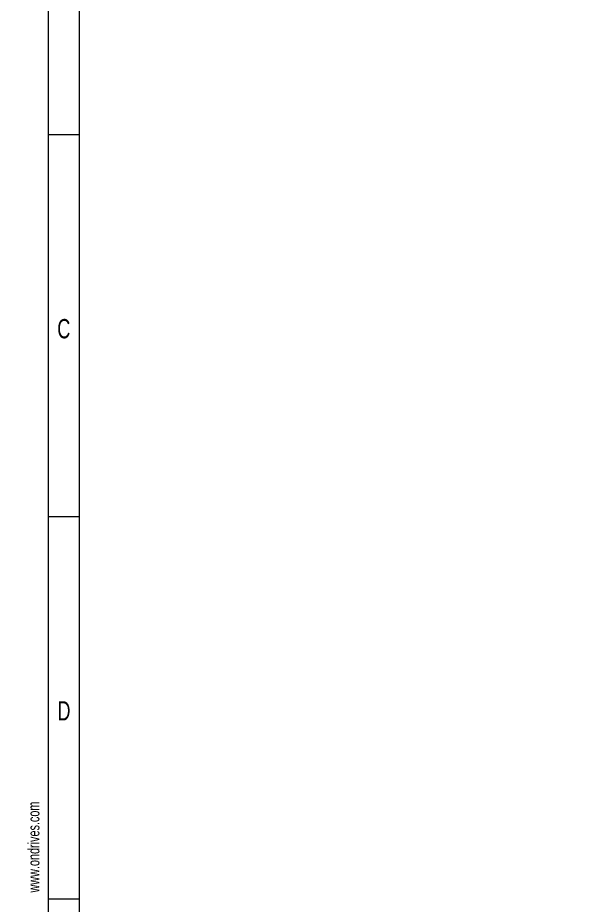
# Model space of a CAD drawing. Header units: millimetres. Extents: x -56 to 182, y 0 to 146.
# Drawn here: x 0 to 7.45, y 9.82 to 21.32 of the extents above; entities that cross this region are included whole.
import ezdxf

# ---------------------------------------------------------------- set-up
doc = ezdxf.new("R2010")
doc.units = ezdxf.units.MM
doc.layers.add('DRAWING', color=7, linetype='Continuous')
doc.layers.add('FORMAT', color=7, linetype='Continuous')
doc.styles.add('SLDTEXTSTYLE0', font='TXT', dxfattribs={"width": 0.7})
doc.styles.add('SLDTEXTSTYLE1', font='TXT', dxfattribs={"width": 0.96})
doc.styles.add('SLDTEXTSTYLE4', font='TXT', dxfattribs={"width": 0.883333})
doc.dimstyles.new('SLDDIMSTYLE1', dxfattribs={"dimtxt": 0.211667, "dimasz": 0.3302, "dimexe": 0, "dimexo": 0.0625, "dimgap": 0.052917, "dimtad": 1, "dimlfac": 0.5, "dimrnd": 1e-09, "dimzin": 4, "dimdsep": 46, "dimtxsty": 'SLDTEXTSTYLE0', "dimblk1": 'NONE', "dimblk2": 'NONE', "dimsah": 1, "dimcen": 0, "dimadec": 0, "dimazin": 1, "dimtfac": 1, "dimtdec": 3, "dimtofl": 0, "dimtmove": 0, "dimatfit": 3, "dimldrblk": 'NONE', "dimfxl": 0, "dimfrac": 2, "dimtolj": 1, "dimtzin": 12, "dimarcsym": 0})

# ---------------------------------------------------------------- blocks, each defined once
blk = doc.blocks.new('_D_2')
at = {"layer": 'DRAWING'}
for p, q in [((11.891, 19.479), (11.932, 19.902)), ((11.932, 19.902), (14.408, 19.902))]:
    blk.add_line(p, q, dxfattribs=at)
blk.add_arc((11.597, 16.443), 3.05, 82.5896, 177.0681, dxfattribs=at)
blk.add_solid([(11.891, 19.479), (11.943, 19.686), (11.879, 19.693)], dxfattribs=at)
at = {"layer": 'DRAWING', "attachment_point": 1}
for s, insert, char_height, style in [('%%c', (11.985, 20.159), 0.2117, 'SLDTEXTSTYLE1'), ('31.00 [da Tip dia]', (12.418, 20.159), 0.21167, 'SLDTEXTSTYLE4')]:
    blk.add_mtext(s, dxfattribs=dict(at, insert=insert, char_height=char_height, style=style))
blk = doc.blocks.new('_None')

msp = doc.modelspace()

# ---------------------------------------------------------------- linework, layer by layer
at = {"layer": 'FORMAT', "linetype": 'Continuous', "lineweight": 18}
for p, q in [((0.4, 0.4), (0.4, 29.3)), ((0.8, 0.8), (0.8, 28.9)), ((0.8, 19.8), (0.4, 19.8)), ((0.8, 14.85), (0.4, 14.85)), ((0.8, 14.85), (0.8, 14.85)), ((0.8, 9.9), (0.4, 9.9))]:
    msp.add_line(p, q, dxfattribs=at)

# ---------------------------------------------------------------- texts
at = {"layer": 'FORMAT', "char_height": 0.25, "attachment_point": 2, "style": 'SLDTEXTSTYLE0'}
for s, insert in [('C', (0.597, 17.413)), ('D', (0.599, 12.463))]:
    msp.add_mtext(s, dxfattribs=dict(at, insert=insert))
at = {"layer": 'FORMAT', "insert": (0.131, 9.984), "char_height": 0.15, "attachment_point": 1, "rotation": 90, "style": 'SLDTEXTSTYLE0'}
msp.add_mtext('www.ondrives.com', dxfattribs=at)

# ---------------------------------------------------------------- dimensions: what is measured, and where the dimension line sits
at = {"layer": 'DRAWING'}
dim = msp.add_radius_dim(center=(11.597, 16.443), mpoint=(0, 0), text='%%c<> [da Tip dia]', dimstyle='SLDDIMSTYLE1', dxfattribs=at)
dim.commit()
dim.dimension.update_dxf_attribs({"geometry": '_D_2', "text_midpoint": (13.249, 20.075), "dimtype": 164})

doc.saveas('drawing.dxf')
